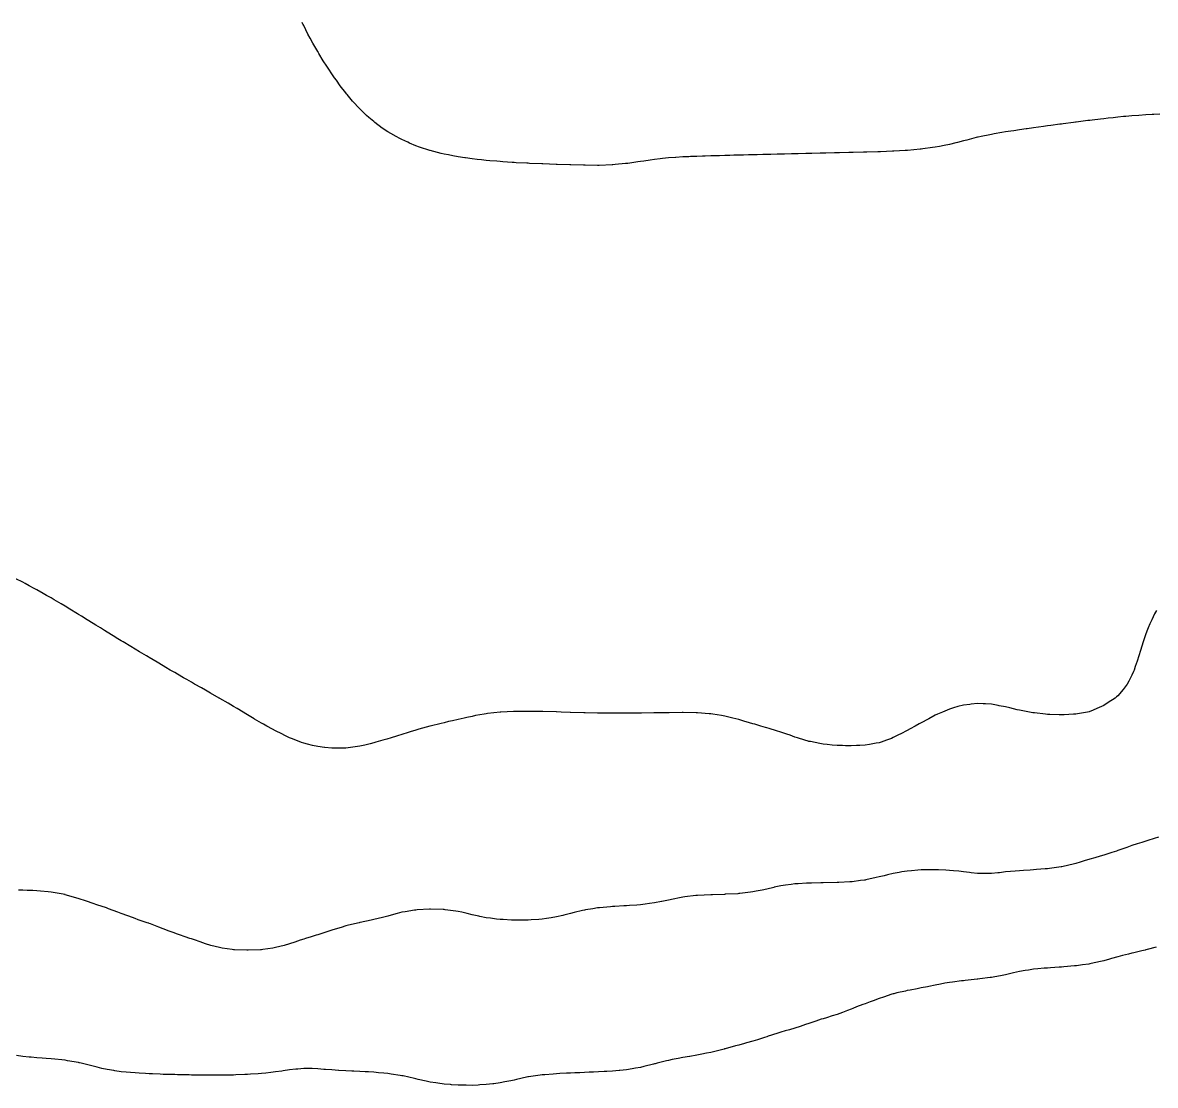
# Model space of a CAD drawing. Extents: x -717078 to -715000, y -984629 to -984000.
# Drawn here: x -715951.5 to -715870.8, y -984164.1 to -984088.4 of the extents above; entities that cross this region are included whole.
import ezdxf

# ---------------------------------------------------------------- set-up
doc = ezdxf.new("R2010")
doc.units = 0
doc.layers.add('buffer_B2_0_1_clip', color=7, linetype='Continuous')

msp = doc.modelspace()

# ---------------------------------------------------------------- linework, layer by layer
at = {"layer": 'buffer_B2_0_1_clip'}
for points in [[(-715870.5, -984094.904), (-715870.926, -984094.926), (-715871.061, -984094.939), (-715871.5, -984094.959), (-715871.996, -984094.996), (-715872.003, -984094.997), (-715872.5, -984095.031), (-715872.926, -984095.074), (-715873.084, -984095.084), (-715873.5, -984095.123), (-715873.835, -984095.165), (-715874.198, -984095.198), (-715874.5, -984095.234), (-715874.733, -984095.267), (-715875.333, -984095.333), (-715875.5, -984095.355), (-715875.626, -984095.374), (-715876.475, -984095.475), (-715876.5, -984095.479), (-715876.518, -984095.482), (-715876.662, -984095.5), (-715877.395, -984095.605), (-715877.5, -984095.617), (-715877.633, -984095.633), (-715878.274, -984095.726), (-715878.5, -984095.752), (-715878.788, -984095.788), (-715879.155, -984095.845), (-715879.5, -984095.886), (-715879.95, -984095.95), (-715880.036, -984095.964), (-715880.5, -984096.026), (-715880.908, -984096.092), (-715881.119, -984096.119), (-715881.5, -984096.177), (-715881.772, -984096.228), (-715882.316, -984096.316), (-715882.5, -984096.349), (-715882.624, -984096.376), (-715883.232, -984096.5), (-715883.451, -984096.549), (-715883.5, -984096.559), (-715883.58, -984096.58), (-715884.246, -984096.754), (-715884.5, -984096.819), (-715884.925, -984096.925), (-715885.044, -984096.956), (-715885.5, -984097.067), (-715885.859, -984097.141), (-715886.205, -984097.205), (-715886.5, -984097.264), (-715886.705, -984097.295), (-715887.384, -984097.384), (-715887.5, -984097.401), (-715887.589, -984097.411), (-715888.49, -984097.49), (-715888.5, -984097.491), (-715888.508, -984097.492), (-715888.645, -984097.5), (-715889.449, -984097.551), (-715889.5, -984097.554), (-715889.555, -984097.555), (-715890.409, -984097.591), (-715890.5, -984097.594), (-715890.596, -984097.596), (-715891.378, -984097.622), (-715891.5, -984097.624), (-715891.627, -984097.627), (-715892.353, -984097.647), (-715892.5, -984097.65), (-715892.652, -984097.652), (-715893.331, -984097.669), (-715893.5, -984097.672), (-715893.675, -984097.675), (-715894.309, -984097.691), (-715894.698, -984097.698), (-715895.288, -984097.712), (-715895.5, -984097.716), (-715895.721, -984097.721), (-715896.264, -984097.736), (-715896.5, -984097.741), (-715896.745, -984097.745), (-715897.242, -984097.758), (-715897.5, -984097.763), (-715897.768, -984097.768), (-715898.22, -984097.78), (-715898.5, -984097.785), (-715898.791, -984097.791), (-715899.198, -984097.802), (-715899.5, -984097.809), (-715899.816, -984097.816), (-715900.172, -984097.828), (-715900.5, -984097.835), (-715900.843, -984097.843), (-715901.148, -984097.852), (-715901.5, -984097.86), (-715901.869, -984097.869), (-715902.123, -984097.877), (-715902.5, -984097.885), (-715902.897, -984097.897), (-715903.095, -984097.905), (-715903.5, -984097.916), (-715903.936, -984097.936), (-715904.058, -984097.942), (-715904.5, -984097.961), (-715904.995, -984097.995), (-715905.004, -984097.996), (-715905.5, -984098.03), (-715905.925, -984098.075), (-715906.095, -984098.095), (-715906.5, -984098.139), (-715906.817, -984098.183), (-715907.256, -984098.256), (-715907.5, -984098.292), (-715907.686, -984098.314), (-715908.417, -984098.417), (-715908.5, -984098.427), (-715908.567, -984098.433), (-715909.318, -984098.5), (-715909.483, -984098.517), (-715909.5, -984098.519), (-715909.52, -984098.52), (-715910.443, -984098.557), (-715910.5, -984098.559), (-715910.559, -984098.559), (-715911.445, -984098.555), (-715911.5, -984098.555), (-715911.554, -984098.554), (-715912.468, -984098.532), (-715912.5, -984098.532), (-715912.531, -984098.531), (-715913.452, -984098.5), (-715913.499, -984098.499), (-715913.5, -984098.499), (-715913.502, -984098.498), (-715914.461, -984098.461), (-715914.5, -984098.459), (-715914.543, -984098.457), (-715915.418, -984098.418), (-715915.5, -984098.414), (-715915.592, -984098.408), (-715916.367, -984098.367), (-715916.5, -984098.358), (-715916.654, -984098.346), (-715917.305, -984098.305), (-715917.5, -984098.289), (-715917.733, -984098.267), (-715918.23, -984098.23), (-715918.5, -984098.202), (-715918.836, -984098.164), (-715919.137, -984098.137), (-715919.5, -984098.093), (-715919.972, -984098.028), (-715920.022, -984098.022), (-715920.5, -984097.951), (-715920.885, -984097.885), (-715921.181, -984097.819), (-715921.5, -984097.759), (-715921.713, -984097.713), (-715922.486, -984097.5), (-715922.497, -984097.497), (-715922.5, -984097.496), (-715922.506, -984097.494), (-715923.259, -984097.259), (-715923.5, -984097.166), (-715923.969, -984096.969), (-715924.09, -984096.91), (-715924.5, -984096.719), (-715924.647, -984096.647), (-715924.905, -984096.5), (-715925.294, -984096.294), (-715925.5, -984096.163), (-715925.903, -984095.903), (-715926.427, -984095.5), (-715926.47, -984095.47), (-715926.5, -984095.445), (-715926.853, -984095.147), (-715927.014, -984095.014), (-715927.5, -984094.531), (-715927.516, -984094.516), (-715927.529, -984094.5), (-715928.002, -984094.002), (-715928.016, -984093.984), (-715928.411, -984093.5), (-715928.453, -984093.453), (-715928.5, -984093.395), (-715928.897, -984092.897), (-715929.172, -984092.5), (-715929.314, -984092.314), (-715929.5, -984092.034), (-715929.719, -984091.719), (-715929.851, -984091.5), (-715930.11, -984091.11), (-715930.415, -984090.585), (-715930.466, -984090.5), (-715930.479, -984090.479), (-715930.5, -984090.442), (-715930.854, -984089.854), (-715931.044, -984089.5), (-715931.206, -984089.206), (-715931.5, -984088.609), (-715931.538, -984088.538), (-715931.556, -984088.5), (-715931.609, -984088.391)], [(-715870.744, -984130.256), (-715870.885, -984130.5), (-715871.083, -984130.917), (-715871.217, -984131.217), (-715871.346, -984131.5), (-715871.387, -984131.613), (-715871.5, -984131.934), (-715871.65, -984132.35), (-715871.704, -984132.5), (-715871.792, -984132.792), (-715871.886, -984133.114), (-715872.006, -984133.5), (-715872.126, -984133.874), (-715872.257, -984134.257), (-715872.337, -984134.5), (-715872.385, -984134.615), (-715872.5, -984134.877), (-715872.709, -984135.291), (-715872.827, -984135.5), (-715873.119, -984135.881), (-715873.5, -984136.33), (-715873.586, -984136.414), (-715873.683, -984136.5), (-715874.177, -984136.823), (-715874.5, -984137.028), (-715874.825, -984137.175), (-715875.433, -984137.433), (-715875.5, -984137.462), (-715875.53, -984137.47), (-715875.671, -984137.5), (-715876.378, -984137.622), (-715876.5, -984137.641), (-715876.648, -984137.648), (-715877.314, -984137.686), (-715877.5, -984137.694), (-715877.687, -984137.687), (-715878.333, -984137.667), (-715878.5, -984137.661), (-715878.646, -984137.646), (-715879.44, -984137.56), (-715879.5, -984137.554), (-715879.546, -984137.546), (-715879.8, -984137.5), (-715880.384, -984137.384), (-715880.5, -984137.364), (-715880.675, -984137.325), (-715881.195, -984137.195), (-715881.5, -984137.131), (-715881.959, -984137.041), (-715882.025, -984137.025), (-715882.5, -984136.94), (-715882.916, -984136.916), (-715883.09, -984136.91), (-715883.5, -984136.888), (-715883.937, -984136.937), (-715884.051, -984136.949), (-715884.5, -984136.999), (-715884.893, -984137.107), (-715885.205, -984137.205), (-715885.5, -984137.291), (-715885.65, -984137.35), (-715885.992, -984137.5), (-715886.346, -984137.654), (-715886.5, -984137.726), (-715886.969, -984137.969), (-715887.01, -984137.99), (-715887.5, -984138.26), (-715887.657, -984138.343), (-715887.93, -984138.5), (-715888.3, -984138.7), (-715888.5, -984138.81), (-715888.962, -984139.038), (-715889.122, -984139.122), (-715889.5, -984139.317), (-715889.633, -984139.367), (-715889.973, -984139.5), (-715890.368, -984139.632), (-715890.5, -984139.675), (-715890.712, -984139.712), (-715891.2, -984139.8), (-715891.5, -984139.851), (-715891.871, -984139.871), (-715892.115, -984139.885), (-715892.5, -984139.905), (-715892.894, -984139.894), (-715893.113, -984139.887), (-715893.5, -984139.877), (-715893.843, -984139.843), (-715894.196, -984139.804), (-715894.5, -984139.774), (-715894.732, -984139.732), (-715895.398, -984139.602), (-715895.5, -984139.583), (-715895.565, -984139.565), (-715895.794, -984139.5), (-715896.328, -984139.328), (-715896.5, -984139.276), (-715896.848, -984139.152), (-715897.07, -984139.07), (-715897.5, -984138.925), (-715897.826, -984138.826), (-715898.327, -984138.673), (-715898.5, -984138.621), (-715898.595, -984138.595), (-715898.924, -984138.5), (-715899.365, -984138.365), (-715899.5, -984138.324), (-715899.748, -984138.252), (-715900.135, -984138.135), (-715900.5, -984138.031), (-715900.921, -984137.921), (-715901.126, -984137.874), (-715901.5, -984137.781), (-715901.741, -984137.741), (-715902.35, -984137.65), (-715902.5, -984137.626), (-715902.617, -984137.617), (-715903.446, -984137.554), (-715903.5, -984137.55), (-715903.549, -984137.549), (-715904.47, -984137.53), (-715904.5, -984137.529), (-715904.529, -984137.529), (-715905.462, -984137.538), (-715905.5, -984137.539), (-715905.539, -984137.539), (-715906.441, -984137.559), (-715906.5, -984137.56), (-715906.561, -984137.561), (-715907.425, -984137.575), (-715907.5, -984137.576), (-715908.5, -984137.585), (-715908.585, -984137.585), (-715909.418, -984137.582), (-715909.5, -984137.582), (-715909.581, -984137.581), (-715910.429, -984137.571), (-715910.5, -984137.57), (-715910.569, -984137.569), (-715911.451, -984137.549), (-715911.5, -984137.548), (-715911.547, -984137.547), (-715912.48, -984137.52), (-715912.5, -984137.519), (-715912.519, -984137.519), (-715913.15, -984137.5), (-715913.489, -984137.489), (-715913.5, -984137.489), (-715913.511, -984137.489), (-715914.461, -984137.461), (-715914.5, -984137.46), (-715914.541, -984137.459), (-715915.444, -984137.444), (-715915.5, -984137.443), (-715915.557, -984137.443), (-715916.45, -984137.45), (-715916.5, -984137.45), (-715916.547, -984137.453), (-715917.459, -984137.5), (-715917.498, -984137.502), (-715917.5, -984137.502), (-715917.502, -984137.502), (-715918.399, -984137.601), (-715918.5, -984137.614), (-715918.642, -984137.642), (-715919.253, -984137.747), (-715919.5, -984137.799), (-715919.884, -984137.884), (-715920.076, -984137.924), (-715920.5, -984138.021), (-715920.891, -984138.109), (-715921.177, -984138.177), (-715921.5, -984138.251), (-715921.701, -984138.299), (-715922.496, -984138.5), (-715922.499, -984138.501), (-715922.5, -984138.501), (-715922.501, -984138.501), (-715923.284, -984138.716), (-715923.5, -984138.782), (-715923.902, -984138.902), (-715924.055, -984138.945), (-715924.5, -984139.084), (-715924.822, -984139.178), (-715925.347, -984139.347), (-715925.5, -984139.394), (-715925.584, -984139.416), (-715925.851, -984139.5), (-715926.353, -984139.647), (-715926.5, -984139.696), (-715926.758, -984139.758), (-715927.153, -984139.847), (-715927.5, -984139.935), (-715927.998, -984139.998), (-715928.002, -984139.998), (-715928.5, -984140.063), (-715928.936, -984140.064), (-715929.066, -984140.066), (-715929.5, -984140.068), (-715929.988, -984140.012), (-715930.01, -984140.01), (-715930.5, -984139.952), (-715930.866, -984139.866), (-715931.225, -984139.775), (-715931.5, -984139.708), (-715931.653, -984139.653), (-715932.07, -984139.5), (-715932.375, -984139.375), (-715932.5, -984139.324), (-715932.844, -984139.156), (-715933.053, -984139.053), (-715933.5, -984138.836), (-715933.719, -984138.719), (-715934.127, -984138.5), (-715934.366, -984138.366), (-715934.5, -984138.291), (-715934.994, -984137.994), (-715935.023, -984137.977), (-715935.5, -984137.697), (-715935.621, -984137.621), (-715935.821, -984137.5), (-715936.243, -984137.243), (-715936.5, -984137.094), (-715936.872, -984136.872), (-715937.477, -984136.523), (-715937.5, -984136.51), (-715937.506, -984136.506), (-715937.517, -984136.5), (-715938.14, -984136.14), (-715938.5, -984135.934), (-715938.777, -984135.777), (-715939.269, -984135.5), (-715939.415, -984135.415), (-715939.5, -984135.366), (-715939.815, -984135.185), (-715940.05, -984135.05), (-715940.5, -984134.79), (-715940.685, -984134.685), (-715941.004, -984134.5), (-715941.314, -984134.314), (-715941.5, -984134.202), (-715941.942, -984133.942), (-715942.227, -984133.773), (-715942.5, -984133.611), (-715942.571, -984133.571), (-715942.693, -984133.5), (-715943.196, -984133.196), (-715943.5, -984133.012), (-715943.821, -984132.821), (-715944.356, -984132.5), (-715944.445, -984132.445), (-715944.5, -984132.411), (-715944.731, -984132.269), (-715945.065, -984132.065), (-715945.5, -984131.796), (-715945.685, -984131.685), (-715945.986, -984131.5), (-715946.301, -984131.301), (-715946.5, -984131.177), (-715946.92, -984130.92), (-715947.333, -984130.667), (-715947.5, -984130.565), (-715947.541, -984130.541), (-715947.609, -984130.5), (-715948.161, -984130.161), (-715948.5, -984129.953), (-715948.786, -984129.786), (-715949.275, -984129.5), (-715949.415, -984129.415), (-715949.5, -984129.364), (-715949.816, -984129.184), (-715950.051, -984129.051), (-715950.5, -984128.792), (-715950.692, -984128.692), (-715951.052, -984128.5), (-715951.34, -984128.34), (-715951.5, -984128.251), (-715951.999, -984127.999)], [(-715870.603, -984146.397), (-715870.912, -984146.5), (-715871.353, -984146.647), (-715871.5, -984146.694), (-715871.783, -984146.783), (-715872.112, -984146.888), (-715872.5, -984147.007), (-715872.866, -984147.134), (-715873.289, -984147.289), (-715873.5, -984147.364), (-715873.603, -984147.397), (-715873.919, -984147.5), (-715874.358, -984147.642), (-715874.5, -984147.687), (-715874.764, -984147.764), (-715875.129, -984147.871), (-715875.5, -984147.978), (-715875.902, -984148.098), (-715876.193, -984148.193), (-715876.5, -984148.288), (-715876.672, -984148.328), (-715877.403, -984148.5), (-715877.482, -984148.518), (-715877.5, -984148.522), (-715877.525, -984148.525), (-715878.364, -984148.636), (-715878.5, -984148.652), (-715878.665, -984148.665), (-715879.288, -984148.712), (-715879.5, -984148.727), (-715879.744, -984148.744), (-715880.226, -984148.774), (-715880.5, -984148.793), (-715880.824, -984148.824), (-715881.151, -984148.849), (-715881.5, -984148.885), (-715881.936, -984148.936), (-715882.054, -984148.946), (-715882.5, -984149.002), (-715882.999, -984149.001), (-715883.001, -984149.001), (-715883.5, -984149), (-715883.938, -984148.938), (-715884.075, -984148.925), (-715884.5, -984148.87), (-715884.832, -984148.832), (-715885.199, -984148.801), (-715885.5, -984148.768), (-715885.754, -984148.754), (-715886.266, -984148.734), (-715886.5, -984148.721), (-715886.723, -984148.723), (-715887.267, -984148.733), (-715887.5, -984148.735), (-715887.756, -984148.756), (-715888.206, -984148.794), (-715888.5, -984148.818), (-715888.881, -984148.881), (-715889.086, -984148.914), (-715889.5, -984148.983), (-715889.916, -984149.084), (-715890.15, -984149.15), (-715890.5, -984149.24), (-715890.715, -984149.285), (-715891.447, -984149.447), (-715891.5, -984149.459), (-715891.537, -984149.463), (-715891.82, -984149.5), (-715892.422, -984149.578), (-715892.5, -984149.588), (-715892.593, -984149.593), (-715893.365, -984149.635), (-715893.5, -984149.642), (-715894.5, -984149.659), (-715894.662, -984149.662), (-715895.326, -984149.674), (-715895.5, -984149.677), (-715895.689, -984149.689), (-715896.279, -984149.721), (-715896.5, -984149.735), (-715896.773, -984149.773), (-715897.178, -984149.822), (-715897.5, -984149.868), (-715897.977, -984149.977), (-715898.015, -984149.985), (-715898.5, -984150.105), (-715898.831, -984150.169), (-715899.262, -984150.262), (-715899.5, -984150.309), (-715899.671, -984150.329), (-715900.418, -984150.418), (-715900.5, -984150.427), (-715900.569, -984150.431), (-715901.476, -984150.476), (-715901.5, -984150.477), (-715901.523, -984150.477), (-715902.379, -984150.5), (-715902.497, -984150.503), (-715902.5, -984150.503), (-715902.503, -984150.503), (-715903.45, -984150.55), (-715903.5, -984150.553), (-715903.562, -984150.562), (-715904.348, -984150.652), (-715904.5, -984150.673), (-715904.724, -984150.724), (-715905.187, -984150.813), (-715905.5, -984150.89), (-715905.987, -984150.987), (-715906.009, -984150.991), (-715906.5, -984151.091), (-715906.862, -984151.138), (-715907.179, -984151.179), (-715907.5, -984151.22), (-715907.759, -984151.241), (-715908.276, -984151.276), (-715908.5, -984151.293), (-715908.694, -984151.306), (-715909.34, -984151.34), (-715909.5, -984151.35), (-715909.638, -984151.362), (-715910.429, -984151.429), (-715910.5, -984151.435), (-715910.556, -984151.444), (-715910.91, -984151.5), (-715911.418, -984151.582), (-715911.5, -984151.596), (-715911.63, -984151.63), (-715912.226, -984151.774), (-715912.5, -984151.85), (-715912.958, -984151.958), (-715913.027, -984151.973), (-715913.5, -984152.086), (-715913.858, -984152.142), (-715914.19, -984152.19), (-715914.5, -984152.238), (-715914.743, -984152.257), (-715915.294, -984152.294), (-715915.5, -984152.31), (-715915.688, -984152.312), (-715916.315, -984152.315), (-715916.5, -984152.318), (-715916.692, -984152.308), (-715917.278, -984152.278), (-715917.5, -984152.266), (-715917.767, -984152.233), (-715918.179, -984152.179), (-715918.5, -984152.139), (-715918.957, -984152.043), (-715919.027, -984152.027), (-715919.5, -984151.93), (-715919.842, -984151.842), (-715920.243, -984151.757), (-715920.5, -984151.696), (-715920.67, -984151.67), (-715921.428, -984151.572), (-715921.5, -984151.561), (-715921.559, -984151.559), (-715922.47, -984151.53), (-715922.5, -984151.528), (-715922.53, -984151.53), (-715923.413, -984151.587), (-715923.5, -984151.592), (-715923.61, -984151.61), (-715924.28, -984151.72), (-715924.5, -984151.756), (-715924.849, -984151.849), (-715925.091, -984151.909), (-715925.5, -984152.023), (-715925.881, -984152.119), (-715926.199, -984152.199), (-715926.5, -984152.275), (-715926.684, -984152.316), (-715927.486, -984152.486), (-715927.5, -984152.489), (-715927.509, -984152.491), (-715927.549, -984152.5), (-715928.317, -984152.683), (-715928.5, -984152.725), (-715928.827, -984152.827), (-715929.094, -984152.906), (-715929.5, -984153.039), (-715929.852, -984153.148), (-715930.287, -984153.287), (-715930.5, -984153.354), (-715930.612, -984153.388), (-715930.964, -984153.5), (-715931.373, -984153.627), (-715931.5, -984153.666), (-715931.752, -984153.752), (-715932.126, -984153.874), (-715932.5, -984154.009), (-715932.889, -984154.111), (-715933.193, -984154.193), (-715933.5, -984154.274), (-715933.696, -984154.304), (-715934.407, -984154.407), (-715934.5, -984154.421), (-715934.576, -984154.424), (-715935.462, -984154.462), (-715935.5, -984154.464), (-715935.538, -984154.462), (-715936.423, -984154.423), (-715936.5, -984154.42), (-715936.595, -984154.405), (-715937.304, -984154.304), (-715937.5, -984154.274), (-715937.81, -984154.19), (-715938.109, -984154.109), (-715938.5, -984154.003), (-715938.868, -984153.868), (-715939.272, -984153.728), (-715939.5, -984153.647), (-715939.612, -984153.612), (-715939.949, -984153.5), (-715940.358, -984153.358), (-715940.5, -984153.308), (-715940.804, -984153.196), (-715941.091, -984153.091), (-715941.5, -984152.938), (-715941.814, -984152.814), (-715942.418, -984152.582), (-715942.5, -984152.55), (-715942.538, -984152.538), (-715942.65, -984152.5), (-715943.283, -984152.283), (-715943.5, -984152.204), (-715943.961, -984152.039), (-715944.019, -984152.019), (-715944.5, -984151.842), (-715944.747, -984151.747), (-715945.401, -984151.5), (-715945.5, -984151.463), (-715945.556, -984151.444), (-715946.224, -984151.224), (-715946.5, -984151.129), (-715946.974, -984150.974), (-715947.052, -984150.948), (-715947.5, -984150.8), (-715947.727, -984150.727), (-715948.496, -984150.5), (-715948.499, -984150.499), (-715948.5, -984150.499), (-715948.501, -984150.499), (-715949.345, -984150.345), (-715949.5, -984150.317), (-715949.703, -984150.297), (-715950.248, -984150.248), (-715950.5, -984150.223), (-715950.789, -984150.211), (-715951.198, -984150.198), (-715951.5, -984150.186), (-715951.818, -984150.182)], [(-715870.765, -984154.235), (-715871.405, -984154.405), (-715871.5, -984154.432), (-715871.554, -984154.446), (-715871.794, -984154.5), (-715872.356, -984154.644), (-715872.5, -984154.674), (-715872.728, -984154.728), (-715873.16, -984154.84), (-715873.5, -984154.917), (-715873.952, -984155.048), (-715874.087, -984155.087), (-715874.5, -984155.207), (-715874.737, -984155.263), (-715875.408, -984155.408), (-715875.5, -984155.429), (-715875.561, -984155.439), (-715876.017, -984155.5), (-715876.435, -984155.565), (-715876.5, -984155.573), (-715876.578, -984155.578), (-715877.351, -984155.649), (-715877.5, -984155.658), (-715877.668, -984155.668), (-715878.286, -984155.714), (-715878.5, -984155.725), (-715878.746, -984155.746), (-715879.208, -984155.792), (-715879.5, -984155.816), (-715879.872, -984155.872), (-715880.093, -984155.907), (-715880.5, -984155.968), (-715880.932, -984156.068), (-715881.113, -984156.113), (-715881.5, -984156.205), (-715881.747, -984156.253), (-715882.375, -984156.375), (-715882.5, -984156.399), (-715882.59, -984156.41), (-715883.327, -984156.5), (-715883.478, -984156.522), (-715883.5, -984156.525), (-715883.528, -984156.528), (-715884.384, -984156.616), (-715884.5, -984156.627), (-715884.646, -984156.646), (-715885.279, -984156.721), (-715885.5, -984156.75), (-715885.812, -984156.812), (-715886.132, -984156.868), (-715886.5, -984156.947), (-715886.963, -984157.037), (-715887.055, -984157.055), (-715887.5, -984157.143), (-715887.799, -984157.201), (-715888.293, -984157.293), (-715888.5, -984157.333), (-715888.636, -984157.364), (-715889.253, -984157.5), (-715889.449, -984157.551), (-715889.5, -984157.563), (-715889.595, -984157.595), (-715890.199, -984157.801), (-715890.5, -984157.905), (-715890.935, -984158.065), (-715891.138, -984158.138), (-715891.5, -984158.27), (-715891.668, -984158.332), (-715892.126, -984158.5), (-715892.388, -984158.612), (-715892.5, -984158.658), (-715892.75, -984158.75), (-715893.113, -984158.887), (-715893.5, -984159.023), (-715893.86, -984159.14), (-715894.262, -984159.262), (-715894.5, -984159.337), (-715894.623, -984159.377), (-715895.012, -984159.5), (-715895.373, -984159.627), (-715895.5, -984159.673), (-715895.756, -984159.756), (-715896.121, -984159.879), (-715896.5, -984159.998), (-715896.884, -984160.116), (-715897.209, -984160.209), (-715897.5, -984160.296), (-715897.655, -984160.345), (-715898.161, -984160.5), (-715898.414, -984160.586), (-715898.5, -984160.616), (-715898.669, -984160.669), (-715899.17, -984160.83), (-715899.5, -984160.931), (-715899.943, -984161.057), (-715900.1, -984161.1), (-715900.5, -984161.212), (-715900.726, -984161.274), (-715901.482, -984161.482), (-715901.5, -984161.487), (-715901.51, -984161.49), (-715901.555, -984161.5), (-715902.307, -984161.693), (-715902.5, -984161.739), (-715902.796, -984161.796), (-715903.133, -984161.867), (-715903.5, -984161.933), (-715903.982, -984162.018), (-715904.024, -984162.024), (-715904.5, -984162.104), (-715904.829, -984162.171), (-715905.251, -984162.251), (-715905.5, -984162.301), (-715905.66, -984162.34), (-715906.31, -984162.5), (-715906.46, -984162.54), (-715906.5, -984162.552), (-715906.569, -984162.569), (-715907.259, -984162.741), (-715907.5, -984162.798), (-715907.858, -984162.858), (-715908.098, -984162.902), (-715908.5, -984162.966), (-715908.983, -984163.017), (-715909.019, -984163.019), (-715909.5, -984163.067), (-715909.906, -984163.094), (-715910.102, -984163.102), (-715910.5, -984163.127), (-715910.857, -984163.143), (-715911.15, -984163.15), (-715911.5, -984163.165), (-715911.82, -984163.18), (-715912.19, -984163.19), (-715912.5, -984163.203), (-715912.781, -984163.219), (-715913.24, -984163.24), (-715913.5, -984163.254), (-715913.726, -984163.274), (-715914.322, -984163.322), (-715914.5, -984163.337), (-715914.643, -984163.357), (-715915.472, -984163.472), (-715915.5, -984163.476), (-715915.521, -984163.479), (-715915.625, -984163.5), (-715916.341, -984163.659), (-715916.5, -984163.7), (-715916.751, -984163.751), (-715917.166, -984163.834), (-715917.5, -984163.903), (-715917.961, -984163.961), (-715918.03, -984163.97), (-715918.5, -984164.029), (-715918.948, -984164.052), (-715919.057, -984164.057), (-715919.5, -984164.08), (-715919.926, -984164.074), (-715920.072, -984164.072), (-715920.5, -984164.066), (-715920.967, -984164.033), (-715921.029, -984164.029), (-715921.5, -984163.995), (-715921.933, -984163.933), (-715922.092, -984163.908), (-715922.5, -984163.849), (-715922.785, -984163.785), (-715923.338, -984163.662), (-715923.5, -984163.626), (-715923.599, -984163.599), (-715924.005, -984163.5), (-715924.411, -984163.411), (-715924.5, -984163.394), (-715924.625, -984163.375), (-715925.274, -984163.274), (-715925.5, -984163.241), (-715925.785, -984163.215), (-715926.179, -984163.179), (-715926.5, -984163.149), (-715926.872, -984163.128), (-715927.114, -984163.114), (-715927.5, -984163.092), (-715927.929, -984163.071), (-715928.065, -984163.065), (-715928.5, -984163.044), (-715928.985, -984163.015), (-715929.013, -984163.013), (-715929.5, -984162.984), (-715929.95, -984162.95), (-715930.056, -984162.944), (-715930.5, -984162.911), (-715930.892, -984162.892), (-715931.111, -984162.889), (-715931.5, -984162.871), (-715931.919, -984162.919), (-715932.065, -984162.935), (-715932.5, -984162.986), (-715932.951, -984163.049), (-715933.064, -984163.064), (-715933.5, -984163.125), (-715933.836, -984163.164), (-715934.202, -984163.202), (-715934.5, -984163.236), (-715934.745, -984163.255), (-715935.292, -984163.292), (-715935.5, -984163.308), (-715935.683, -984163.317), (-715936.34, -984163.34), (-715936.5, -984163.348), (-715936.65, -984163.35), (-715937.361, -984163.361), (-715937.5, -984163.363), (-715937.637, -984163.363), (-715938.362, -984163.362), (-715938.5, -984163.362), (-715938.641, -984163.359), (-715939.35, -984163.35), (-715939.5, -984163.347), (-715939.658, -984163.342), (-715940.331, -984163.331), (-715940.5, -984163.325), (-715940.682, -984163.318), (-715941.304, -984163.304), (-715941.5, -984163.296), (-715941.715, -984163.285), (-715942.268, -984163.268), (-715942.5, -984163.256), (-715942.761, -984163.239), (-715943.219, -984163.219), (-715943.5, -984163.2), (-715943.832, -984163.168), (-715944.145, -984163.145), (-715944.5, -984163.11), (-715944.961, -984163.039), (-715945.03, -984163.03), (-715945.5, -984162.956), (-715945.87, -984162.87), (-715946.209, -984162.791), (-715946.5, -984162.724), (-715946.675, -984162.675), (-715947.356, -984162.5), (-715947.472, -984162.472), (-715947.5, -984162.466), (-715947.541, -984162.459), (-715948.325, -984162.325), (-715948.5, -984162.295), (-715948.731, -984162.269), (-715949.219, -984162.219), (-715949.5, -984162.186), (-715949.841, -984162.159), (-715950.14, -984162.14), (-715950.5, -984162.111), (-715950.925, -984162.075), (-715951.066, -984162.066), (-715951.5, -984162.028), (-715951.966, -984161.966)]]:
    msp.add_lwpolyline(points, dxfattribs=at)

doc.saveas('drawing.dxf')
